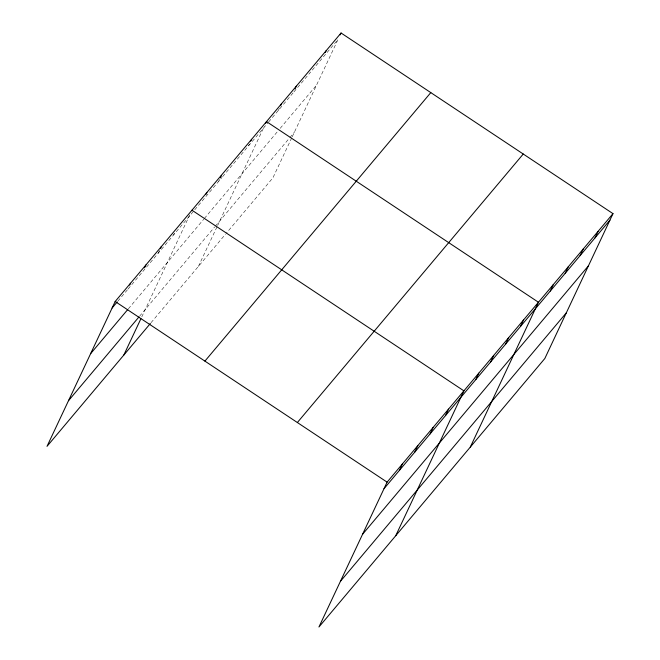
<?xml version="1.0" encoding="UTF-8"?>
<svg xmlns="http://www.w3.org/2000/svg" width="660" height="660" viewBox="0 0 660 660"><rect width="100%" height="100%" fill="white"/><g stroke="black" fill="none" stroke-linecap="round" stroke-linejoin="round"><path stroke-width="0.49" stroke-dasharray="3.3 2.47" d="M158.185 253.25L159.497 250.453M173.547 234.993L174.421 233.128M141.785 316.874L189.783 214.871M218.724 181.294L219.599 179.429M248.539 145.852L249.422 143.987M198.355 266.467L217.206 226.405M217.643 225.472L264.33 126.266M278.363 110.41L279.238 108.545M291.753 137.8L272.902 177.862L226.232 233.335M292.19 136.868L337.994 39.526L308.822 74.2M117.86 301.174L127.462 289.765M128.106 289.006L141.545 273.025M142.824 271.507L194.089 210.573M194.741 209.797L221.966 177.441M222.61 176.674L232.988 164.34M233.632 163.573L262.804 128.898M263.447 128.131L267.985 122.735M268.637 121.968L293.271 92.689M293.914 91.921L308.179 74.968M128.386 308.789L203.725 219.236M204.377 218.468L277.621 131.406M280.211 128.32L316.511 85.181M139.532 316.264L214.648 226.974M215.3 226.207L289.195 138.377M289.847 137.602L294.385 132.214M151.033 322.707L225.58 234.102"/><path stroke-width="0.99" d="M612.991 213.642L387.098 482.138L318.937 627L544.83 358.504L612.991 213.642L341.063 33L115.17 301.496L47.008 446.358L150.389 323.483M129.657 285.103L130.531 283.239M144.581 267.778L145.893 264.982M160.38 248.589L161.255 246.724M123.808 355.063L140.91 318.73M206.011 194.353L206.885 192.489M220.481 177.565L221.356 175.7M250.734 141.19L251.617 139.326M265.642 123.469L266.524 121.605L538.444 302.247L470.283 447.109M280.558 105.748L281.432 103.884M295.02 88.96L296.34 86.163M325.281 52.585L326.155 50.721M340.189 34.864L341.063 33M399.391 470.407L402.46 463.881M414.752 452.149L417.821 445.624M430.114 433.892L433.183 427.366M445.467 415.635L448.544 409.109M395.736 535.714L463.906 390.852L191.977 210.21M475.736 379.657L478.813 373.131M490.652 361.936L493.721 355.41M505.56 344.215L508.629 337.689M520.468 326.494L523.537 319.968M550.283 291.052L553.352 284.526M565.191 273.331L568.268 266.805M580.099 255.61L583.176 249.084M595.015 237.889L598.084 231.363M112.101 308.022L117.224 301.933M90.618 353.669L127.743 309.548M68.491 400.702L138.889 317.023M204.913 361.111L430.798 92.614M297.363 422.524L523.256 154.027M384.029 488.664L609.922 220.168M362.546 534.319L588.439 265.823M340.411 581.353L566.305 312.856M115.17 301.496L387.098 482.138"/></g></svg>
